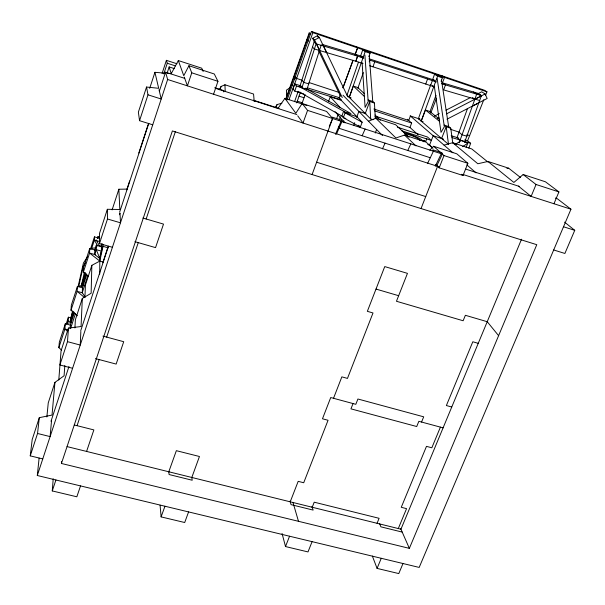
<?xml version="1.0" encoding="UTF-8"?>
<svg xmlns="http://www.w3.org/2000/svg" width="605" height="605" viewBox="0 0 605 605"><rect width="100%" height="100%" fill="white"/><g stroke="black" fill="none" stroke-linecap="round" stroke-linejoin="round"><path stroke-width="0.91" d="M101.413 251.151L101.421 246.659L96.346 245.207L94.796 249.978L94.705 254.508L99.817 258.524L101.413 251.151L96.278 249.684L96.346 245.207M99.719 274.11L99.833 256.822M112.417 247.279L99.477 243.573L99.553 233.258L107.357 209.292L119.828 209.489L118.852 189.236L126.944 189.108M97.942 238.204L97.965 236.638L99.742 237.152M99.878 238.423L94.456 236.865L94.395 240.049L91.506 248.927M103.402 262.124L99.802 261.103L91.847 265.33L91.136 293.251L82.318 298.454L75.383 319.727L74.907 327.955M84.942 297.259L85.418 285.046L91.847 265.33M86.855 274.375L82.469 287.844L82.242 292.76L85.192 296.949M80.843 331.419L80.238 345.062L67.488 341.659L68.456 328.076L81.062 326.534L82.318 298.454M70.104 328.628L70.339 325.097L74.362 312.732M70.83 317.859L68.388 317.194L68.108 320.975L70.573 321.641L70.83 317.859L72.872 311.575M61.423 463.468L172.372 130.937L536.779 244.692L409.358 548.364L61.423 463.468L61.544 461.675M77.364 315.765L70.997 310.267L71.345 305.17L77.417 286.445L83.936 285.386M64.833 365.526L64.092 375.758L54.942 382.383L48.249 402.892L46.872 416.966M80.533 485.913L76.835 496.788L52.264 490.927L53.21 478.805M58.783 380.031L61.06 350.809L68.456 328.076M61.634 350.174L58.859 347.633L59.343 342.173L65.317 323.743L71.329 322.526M51.523 420.747L50.109 436.598L37.548 433.475L39.302 417.677L52.03 415.068L54.942 382.383M555.375 198.047L557.167 198.629L570.954 209.209L419.182 567.422L37.306 475.507L39.113 458.114M42.766 458.915L30.25 455.86L32.194 439.533L39.302 417.677M84.73 275.978L85.343 273.226M81.289 286.059L84.367 272.295M70.929 318.336L72.6 310.962M78.098 286.611L83.437 262.993L87.627 256.618M72.116 315.681L72.94 312.014M78.741 286.324L83.293 266.139L85.358 263.024M299.83 86.545L314.124 42.032L315.795 42.532M314.124 42.032L316.082 43.81L301.963 87.763L300.156 85.6M306.992 89.207L321.142 45.315M66.096 324.25L68.388 317.194M90.455 249.192L94.456 236.865M58.859 347.633L64.901 329.029L65.317 323.743L70.793 325.225M70.997 310.267L77.138 291.345L77.417 286.445L82.462 287.844M67.246 323.637L68.108 320.975M81.047 286.445L85.426 272.984M97.42 238.317L97.965 236.638M165.793 73.213L154.925 72.32L158.691 88.307L146.539 87.037L138.379 112.137L139.551 120.69L152.725 124.804M70.573 321.641L73.757 311.855M82.151 286.059L86.205 273.604M70.566 328.606L75.504 313.435M87.884 275.449L82.242 292.76L77.138 291.345L84.292 297.342M94.705 254.508L96.278 249.684L99.817 258.524M149.692 88.36L154.925 72.32M30.25 455.86L37.548 433.475M67.488 341.659L59.887 364.966L72.585 368.294M99.477 243.573L107.486 219.002L107.357 209.292M139.551 120.69L147.983 94.819L146.539 87.037M112.106 209.897L118.852 189.236M101.285 247.09L102.132 244.48M100.097 255.166L102.994 246.326L102.986 244.549M363.053 56.787L355.203 54.216L357.517 56.091L355.846 61.211L363.015 63.555M321.852 44.324L355.301 54.246L357.615 56.121L355.944 61.249L314.434 48.99L312.498 47.16M162.079 73.477L166.39 60.334L177 63.782M163.781 73.908L167.275 63.253L166.39 60.334M102.789 262.804L108.212 246.273M126.732 189.857L129.651 180.948M138.817 153.027L148.089 124.766M50.994 421.284L68.962 366.539M80.745 330.64L108.431 246.273M119.624 212.166L148.785 123.322M159.349 91.121L165.566 72.184L184.722 78.37M119.419 214.775L120.002 213.005L120.478 222.799L107.486 219.002M167.131 73.084L169.158 66.928L174.49 68.652M37.306 475.507L167.638 79.497L165.566 72.184M52.264 490.927L55.917 479.984M213.55 94.259L217.944 81.312L214.299 73.992L188.926 65.733L191.762 72.819L187.414 85.849L184.253 77.062M77.062 425.678L99.159 359.574M106.669 337.106L138.258 242.628M146.16 218.995L175.367 131.618M300.95 85.849L294.711 83.921L293.024 88.935L294.771 91.128L303.763 93.888M294.771 91.128L296.473 86.069L294.711 83.921M86.583 451.436L93.866 429.913L74.279 424.982M220.001 89.638L221.075 86.485L224.947 84.768L253.563 94.04L254.221 101.572M294.582 101.678L297.978 91.884M296.715 102.873L300.42 92.21M358.432 62.247L347.005 95.159L370.676 118.943L373.073 119.722M360.285 56.915L362.758 49.799L367.666 51.357L370.094 53.21L368.868 56.726M301.736 104.302L305.139 94.539M362.758 49.799L365.148 51.637L349.229 97.397L350.998 97.98M357.82 88.368L363.34 72.547M369.247 61.816L369.837 60.129M372.975 66.807L374.752 61.74M275.956 107.705L277.052 104.597L281.862 103.213M285.613 99.341L309.163 32.988L310.796 33.54M286.271 98.925L309.556 33.335M287.118 99.87L311.431 31.422L484.401 90.228L486.949 91.831L485.558 95.333M457.04 137.622L467.536 108.416M289.001 99.787L312.876 32.678L311.431 31.422M464.602 142.357L481.444 95.552L478.086 93.367L442.368 82.794L445.431 84.897L481.444 95.552M168.787 471.771L176.35 450.68L199.453 456.495L191.815 477.466L192.208 480.241L169.082 474.532L168.78 471.711M188.586 511.921L184.707 522.516L161.111 516.889L164.953 506.234M278.066 108.265L284.917 98.35L295.837 113.248L302.152 103.493L307.574 110.382L303.014 123.034L297.728 115.827M328.621 101.285L330.262 96.762L341.371 100.415L362.145 122.225L360.33 127.103L343.337 117.665L341.848 116.009L343.602 111.237L345.107 112.87L362.145 122.225M425.746 84.042L427.553 79.036M452.759 143.098L450.77 128.252L448.645 126.551L444.108 125.053L446.21 126.74L448.494 144.361L418.38 118.709L430.768 84.67M432.356 80.306L434.579 74.203L439.343 75.716L442.391 77.765L441.105 81.282M430.541 85.608L432.363 80.616M339.118 98.176L340.358 94.773M342.929 87.755L352.987 60.266M354.931 54.942L357.525 47.848M343.02 87.808L353.033 60.432M355.301 54.246L357.623 47.886L355.8 46.509M312.097 174.55L332.621 118.504L332.266 117.151L341.568 120.168L341.946 121.529L336.516 134.068M434.579 74.203L437.581 76.23L421.209 121.113L422.933 121.681M429.845 112.046L435.955 95.34M336.667 118.527L337.953 115.018M339.171 120.282L340.471 116.735M364.384 93.684L357.82 87.559L353.388 86.091L349.229 97.397L350.862 97.897M343.254 122.596L343.905 120.826M353.721 125.311L354.681 122.702M356.617 117.491L358.878 111.411L366.025 113.755M365.269 113.506L369.738 101.504L368.082 99.938L372.756 101.481L374.442 103.054L375.357 118.671M375.274 133.055L376.605 129.515M468.837 148.142L470.66 143.317L467.423 140.738L464.716 139.906M418.161 134.855L409.963 127.451L411.665 123.027L407.354 119.268M439.654 119.359L429.784 111.456L425.474 110.027L421.209 121.113L422.804 121.605M459.195 142.757L476.68 94.146L473.36 91.968M430.798 113.022L436.515 98.214M442.195 83.498L444.539 77.417L442.263 75.897M422.071 140.473L425.67 141.638L426.865 138.553M290.234 501.817L298.182 481.346L303.718 482.745L328.054 420.271L322.473 418.789L330.723 397.538L355.816 404.314L357.91 399.005L423.697 416.822L421.556 422.04M333.521 398.294L341.855 376.862L347.467 378.405L373.005 312.966L367.348 311.333L384.75 266.586L407.46 273.362L396.457 301.267L463.135 320.756L465.374 315.296L487.229 321.709L498.603 335.669M441.612 138.5L446.21 126.74L450.77 128.252M312.082 541.649L308.005 551.926L285.507 546.557L289.553 536.219M421.035 208.559L437.589 166.314M433.626 146.266L456.805 153.814L467.869 163.312L463.022 175.495L439.2 167.842L444.01 155.576L433.626 146.266L429.8 150.176M312.218 507.255L314.214 502.188L379.101 518.303L377.051 523.295M353.04 403.565L350.953 408.859L416.716 426.525L418.849 421.314L443.094 427.848M467.521 140.874L483.826 99.712M466.1 147.476L467.824 143.128L462.651 146.667M402.998 563.527L398.786 573.578L377.074 568.398L381.256 558.294M444.055 145.155L452.676 142.704L477.829 163.758L487.933 161.452L513.872 182.438L523.159 174.535L536.045 184.487L531.122 196.398L518.409 186.113M398.302 528.551L406.568 508.639L401.259 507.3L426.48 446.361L431.834 447.783L440.41 427.13M521.54 239.202L400.949 529.209L67.064 446.603M553.961 203.741L558.922 191.914L545.415 181.78L523.159 174.535M564.571 222.126L574.75 230.331L564.889 253.465L553.681 249.963M329.301 126.241L332.621 118.504L326.571 111.433L302.152 103.493M335.442 134.333L341.568 120.168M362.145 135.754L365.125 129.046M382.473 148.845L385.067 143.151M407.778 150.479L410.848 143.877M427.614 163.365L433.407 151.197L432.809 149.79L441.756 152.694L442.368 154.101L436.674 165.959M435.267 166.216L441.756 152.694M188.926 65.733L183.761 75.708L178.316 60.56L201.707 68.183L203.204 71.473M219.305 89.797L221.075 86.485M167.6 73.364L171.223 73.659L178.316 60.56M100.332 246.537L102.101 243.429M275.57 107.002L277.052 104.597M290.264 87.528L286.437 90.145L286.551 96.732M455.096 144.504L461.252 140.564L466.999 142.81M314.676 42.547L312.634 38.297L317.36 35.755L319.349 37.48L347.777 96.777M312.634 38.297L314.577 40.043L319.349 37.48M472.407 106.193L478.858 102.82M434.352 116.198L439.336 113.627M445.983 110.201L470.07 97.783M477.549 93.934L481.701 91.794L485.097 93.964L487.161 98.486L446.989 119.185M437.324 118.58L439.003 117.718M446.543 113.831L485.097 93.964M368.468 121.204L375.849 118.262L395.625 124.728L409.003 137.29M432.31 147.733L426.071 142.092L404.548 135.081L395.904 137.97L375.849 118.262M506.922 168.568L508.661 168.205L520.429 177.439M96.187 247.763L89.714 248.534L83.535 267.561L83.324 272.28L88.39 276.394M402.212 532.09L380.9 526.826L379.486 523.385M302.061 87.097L298.847 86.288L345.213 112.137L350.96 113.543L305.283 88.164M95.446 358.591L116.145 364.081L123.715 341.704L102.948 336.1M68.289 329.937L64.901 329.029L67.707 331.517M451.753 407.014L446.377 405.539L472.808 341.772L478.237 343.337M85.033 272.757L83.324 272.28L89.57 253.049L89.714 248.534L95.635 250.22M95.56 254.758L89.57 253.049L99.802 261.103L102.994 246.326L108.325 247.853M466.977 136.208L462.235 134.847L459.066 132.336M99.681 241.569L94.395 240.049L97.851 246.174M308.852 83.883L303.816 82.431L301.986 80.314M134.945 241.675L155.546 247.626L163.509 224.092L142.84 218.019M376.007 289.069L398.65 295.709M479.682 100.513L443.692 89.903L445.431 84.897L441.847 83.717M316.082 43.81L357.615 56.121M299.036 96.195L304.028 97.723M453.705 143.514L456.374 144.33M297.297 101.216L302.281 102.737M307.196 87.77L339.299 97.662L341.454 99.916L296.473 86.069M451.186 135.747L458.62 138.031M451.958 137.569L470.66 143.317M418.38 118.709L419.961 119.193M316.619 162.208L425.731 196.565M365.148 51.637L370.094 53.21M437.581 76.23L442.391 77.765M147.983 94.819L161.21 99.016L159.024 89.737M563.512 226.762L574.75 230.331M167.638 79.497L439.343 166.882M463.097 174.52L570.954 209.209M167.275 63.253L175.344 65.869M191.762 72.819L217.944 81.312M307.574 110.382L442.368 154.101M536.045 184.487L558.922 191.914M444.01 155.576L467.869 163.312M214.767 87.717L223.744 90.621M253.366 100.18L279.018 108.469M215.206 88.217L296.798 114.557M465.752 169.113L519.529 186.476M430.284 157.746L339.027 128.283L338.656 126.914M401.811 130.801L431.342 140.436L427.463 137.002L397.379 127.171M356.905 116.72L345.107 112.87L343.337 117.665L345.863 118.489M487.933 161.452L508.661 168.205M427.735 144.542L430.17 145.336M284.917 98.35L306.871 105.497M369.035 58.753L434.987 80.374M357.517 56.091L363.802 58.148M369.179 59.91L436.462 81.955M369.7 65.741L434.73 86.976M375.395 116.13L409.963 127.451M374.971 116.682L377.656 117.559M443.586 139.15L433.172 135.739L429.52 145.124L432.953 148.225M452.676 142.704L471.779 148.959L487.925 162.042M374.442 103.054L369.738 101.504L370.676 118.943M301.933 80.193L296.601 78.431L295.285 76.88M309.026 82.53L339.299 92.52M419.802 119.072L410.417 115.979L408.7 120.463L373.89 109.013M450.475 129.304L459.739 132.359M466.916 134.726L469.609 135.611M293.803 77.697L295.437 78.234M374.412 110.791L411.665 123.027M312.876 32.678L486.949 91.831M298.038 91.294L343.459 116.916M477.942 93.752L481.308 95.938L474.842 99.318L472.202 97.549M473.602 98.222L474.917 99.107M432.613 79.595L435.6 81.675M432.295 85.6L433.777 86.666M360.61 55.985L362.977 57.876M425.474 110.027L439.404 121.257M457.07 137.554L460.216 140.11M410.167 115.827L452.865 152.778M466.826 164.862L476.082 172.871M309.163 32.988L310.796 34.432M424.302 140.405L425.67 141.638M461.66 174.263L463.022 175.495M314.517 42.146L316.476 43.931L319.712 50.548M424.014 141.797L420.982 139.233A11.631 1.543 20.5 0 0 403.921 132.646M420.157 140.602L418.123 138.742A7.23 0.96 20.5 0 0 411.582 135.588A7.23 0.96 20.5 0 0 405.04 133.947M306.788 39.68L308.399 41.178M353.388 86.091L364.369 96.445M404.548 135.081L415.945 145.865M435.6 164.439L439.2 167.842M375.009 114.98L380.363 120.198M343.005 95.204L382.511 135.55M358.599 125.235L360.33 127.103M330.262 96.762L340.237 107.584M335.064 111.683L344.971 122.845M293.448 77.266L294.945 79.043M291.466 84.276L292.586 85.668M96.172 239.905L99.606 245.978M223.033 90.387L223.805 91.93M323.501 46.01L326.715 52.612M318.774 51.054L340.479 96.127M317.36 35.755L318.177 37.457M314.577 40.043L342.271 97.594M400.692 528.634L409.358 548.364M372.362 556.078L377.074 568.398M311.976 506.506L313.125 510.091L291.05 504.646L290.022 501.076M169.158 66.928L171.223 73.659M292.994 502.498L298.484 521.313M282.081 533.534L285.507 546.557M441.484 80.094L448.759 127.3M437.165 78.627L444.357 126.725L441.022 132.366L434.292 86.016M160.083 505.213L161.111 516.889M369.284 55.615L372.809 102.207M364.906 55.032L368.195 101.595L365.102 107.425L362.108 62.61M224.947 84.768L225.204 91.287"/></g></svg>
